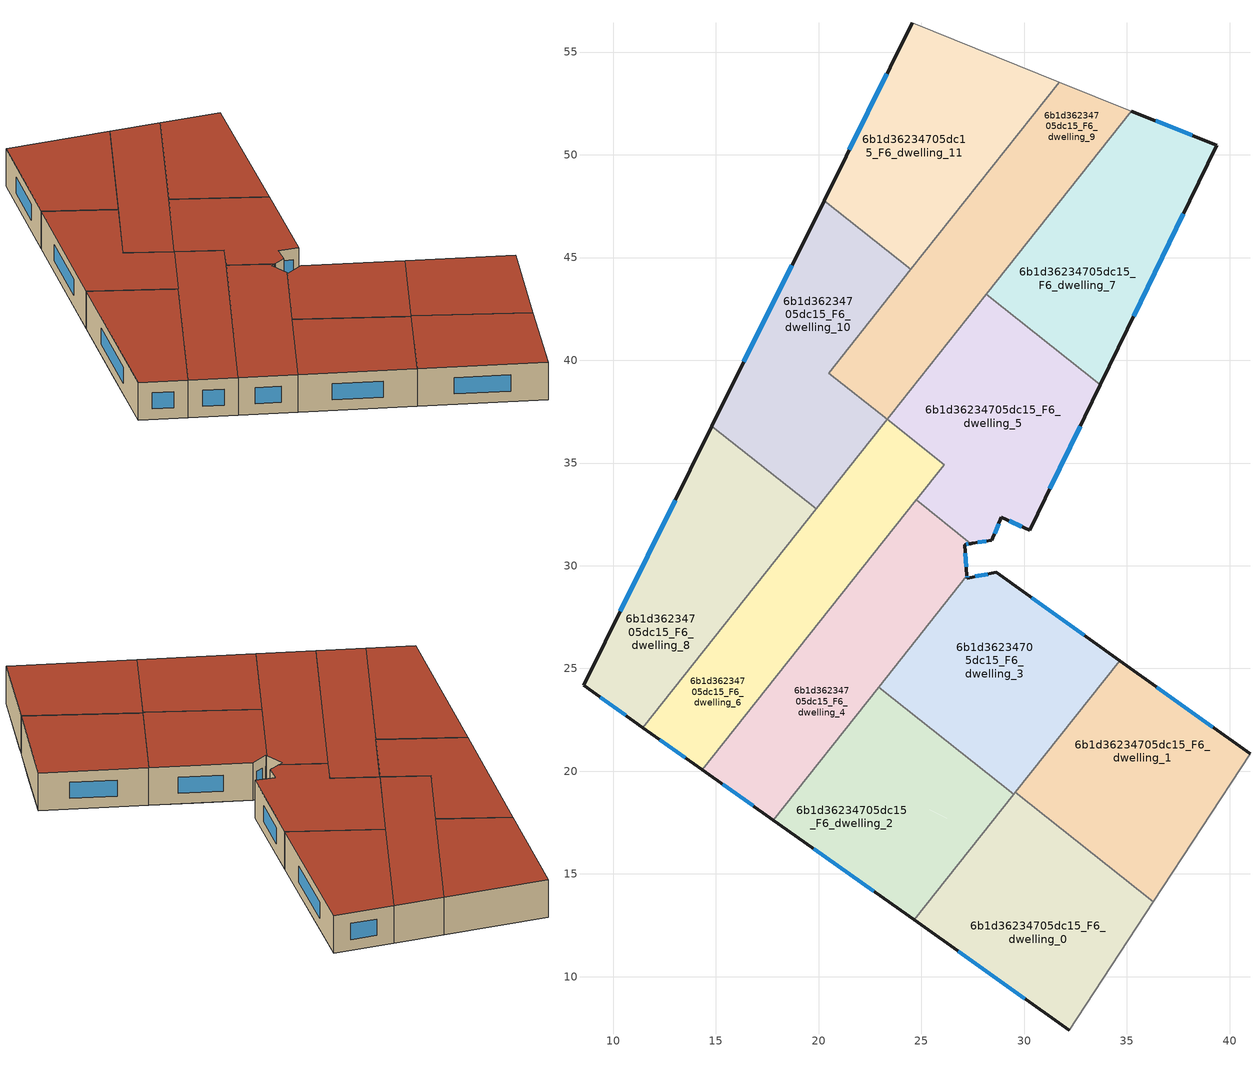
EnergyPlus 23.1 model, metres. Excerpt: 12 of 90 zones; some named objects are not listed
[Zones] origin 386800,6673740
6b1d36234705dc15_F6_dwelling_0
 floor to 6b1d36234705dc15_F5_dwelling_1 (EU_floor_Construction): 35.83,12.95 32.19,7.4 24.65,12.76 27.91,16.88 z18
 floor to 6b1d36234705dc15_F5_dwelling_4 (EU_floor_Construction): 36.29,13.65 35.83,12.95 27.91,16.88 29.57,18.97 z18
 wall outside (EU_wall_Construction): 24.65,12.76 32.19,7.4 z18:21
 wall to 6b1d36234705dc15_F6_dwelling_1 (EU_wall_Construction): 36.29,13.65 29.57,18.97 z18:21
 wall adiabatic (EU_wall_Construction): 32.19,7.4 36.29,13.65 z18:21
 wall to 6b1d36234705dc15_F6_dwelling_2 (EU_wall_Construction): 29.49,18.88 24.65,12.76 z18:21
 wall to 6b1d36234705dc15_F6_dwelling_3 (EU_wall_Construction): 29.57,18.97 29.49,18.88 z18:21
 window (EU_Window_Construction): 26.8,11.23 30.04,8.93 z18.86:20.14
 roof outside (EU_roof_Construction): 32.19,7.4 36.29,13.65 29.57,18.97 24.65,12.76 z21
6b1d36234705dc15_F6_dwelling_1
 floor to 6b1d36234705dc15_F5_dwelling_4 (EU_floor_Construction): 38.18,16.55 36.29,13.65 29.57,18.97 30.62,20.3 z18
 floor to 6b1d36234705dc15_F5_dwelling_7 (EU_floor_Construction): 40.99,20.84 38.18,16.55 30.62,20.3 34.65,25.38 z18
 wall outside (EU_wall_Construction): 40.99,20.84 34.65,25.38 z18:21
 wall adiabatic (EU_wall_Construction): 36.29,13.65 40.99,20.84 z18:21
 wall to 6b1d36234705dc15_F6_dwelling_3 (EU_wall_Construction): 34.65,25.38 29.57,18.97 z18:21
 window (EU_Window_Construction): 39.18,22.14 36.46,24.09 z18.86:20.14
 roof outside (EU_roof_Construction): 36.29,13.65 40.99,20.84 34.65,25.38 29.57,18.97 z21
6b1d36234705dc15_F6_dwelling_10
 floor to 6b1d36234705dc15_F5_dwelling_8 (EU_floor_Construction): 24.19,44.04 20.49,39.37 23.33,37.12 22.5,36.08 16.05,39.28 19.55,46.34 z18
 floor to 6b1d36234705dc15_F5_dwelling_10 (EU_floor_Construction): 24.49,44.42 24.19,44.04 19.55,46.34 20.26,47.77 z18
 floor to 6b1d36234705dc15_F5_dwelling_6 (EU_floor_Construction): 22.5,36.08 19.87,32.76 14.8,36.78 16.05,39.28 z18
 wall outside (EU_wall_Construction): 20.26,47.77 14.8,36.78 z18:21
 wall to 6b1d36234705dc15_F6_dwelling_8 (EU_wall_Construction): 14.8,36.78 19.88,32.76 z18:21
 wall to 6b1d36234705dc15_F6_dwelling_11 (EU_wall_Construction): 24.49,44.42 20.26,47.77 z18:21
 wall to 6b1d36234705dc15_F6_dwelling_9 (EU_wall_Construction): 23.33,37.13 20.49,39.37 24.49,44.42 z18:21
 wall to 6b1d36234705dc15_F6_dwelling_6 (EU_wall_Construction): 19.88,32.76 23.14,36.88 23.33,37.12 z18:21
 window (EU_Window_Construction): 18.7,44.63 16.36,39.92 z18.86:20.14
 roof outside (EU_roof_Construction): 23.33,37.12 20.49,39.37 24.49,44.42 20.26,47.77 14.8,36.78 19.88,32.76 z21
6b1d36234705dc15_F6_dwelling_11
 floor to 6b1d36234705dc15_F5_dwelling_10 (EU_floor_Construction): 29.68,54.36 25.19,45.31 24.49,44.42 20.26,47.77 24.55,56.42 z18
 floor to 6b1d36234705dc15_F5_dwelling_12 (EU_floor_Construction): 31.71,53.54 25.19,45.31 29.68,54.36 z18
 wall outside (EU_wall_Construction): 24.55,56.42 20.26,47.77 z18:21
 wall adiabatic (EU_wall_Construction): 31.72,53.54 24.55,56.42 z18:21
 wall to 6b1d36234705dc15_F6_dwelling_9 (EU_wall_Construction): 24.49,44.42 31.72,53.54 z18:21
 window (EU_Window_Construction): 23.32,53.95 21.49,50.24 z18.86:20.14
 roof outside (EU_roof_Construction): 24.49,44.42 31.72,53.54 24.55,56.42 20.26,47.77 z21
6b1d36234705dc15_F6_dwelling_2
 floor to 6b1d36234705dc15_F5_dwelling_2 (EU_floor_Construction): 24.46,22.86 22.77,19.44 25.68,17.99 23.49,13.58 17.8,17.62 22.92,24.08 z18
 floor to 6b1d36234705dc15_F5_dwelling_1 (EU_floor_Construction): 27.91,16.88 24.65,12.76 23.49,13.58 25.68,17.99 z18
 floor to 6b1d36234705dc15_F5_dwelling_4 (EU_floor_Construction): 29.49,18.88 27.91,16.88 22.88,19.38 24.56,22.78 z18
 floor to 6b1d36234705dc15_F5_dwelling_3 (EU_floor_Construction): 24.56,22.78 22.88,19.38 22.77,19.44 24.46,22.86 z18
 wall outside (EU_wall_Construction): 17.8,17.62 24.65,12.76 z18:21
 wall to 6b1d36234705dc15_F6_dwelling_3 (EU_wall_Construction): 29.49,18.88 22.92,24.08 z18:21
 wall to 6b1d36234705dc15_F6_dwelling_4 (EU_wall_Construction): 22.92,24.08 17.8,17.62 z18:21
 window (EU_Window_Construction): 19.75,16.23 22.69,14.15 z18.86:20.14
 roof outside (EU_roof_Construction): 24.65,12.76 29.49,18.88 22.92,24.08 17.8,17.62 z21
6b1d36234705dc15_F6_dwelling_3
 floor to 6b1d36234705dc15_F5_dwelling_5 (EU_floor_Construction): 32.05,27.23 29.01,21.1 24.89,23.14 26.75,26.9 25.6,27.47 27.22,29.51 27.23,29.4 28.65,29.67 z18
 floor to 6b1d36234705dc15_F5_dwelling_7 (EU_floor_Construction): 34.65,25.38 30.62,20.3 29.01,21.1 32.05,27.23 z18
 floor to 6b1d36234705dc15_F5_dwelling_2 (EU_floor_Construction): 24.66,23.25 24.46,22.86 22.92,24.08 22.94,24.11 z18
 floor to 6b1d36234705dc15_F5_dwelling_3 (EU_floor_Construction): 26.64,26.95 24.56,22.78 24.46,22.86 24.66,23.25 22.94,24.11 25.6,27.47 z18
 floor to 6b1d36234705dc15_F5_dwelling_4 (EU_floor_Construction): 26.75,26.9 24.89,23.14 30.62,20.3 29.49,18.88 24.56,22.78 26.64,26.95 z18
 wall outside (EU_wall_Construction): 34.65,25.38 28.65,29.67 27.23,29.4 27.22,29.51 z18:21
 wall to 6b1d36234705dc15_F6_dwelling_4 (EU_wall_Construction): 27.22,29.51 22.92,24.08 z18:21
 window (EU_Window_Construction): 28.24,29.59 27.63,29.48 / 32.93,26.61 30.36,28.45 / 27.22,29.43 27.22,29.48 z18.86:20.14
 roof outside (EU_roof_Construction): 29.49,18.88 34.65,25.38 28.65,29.67 27.23,29.4 27.22,29.51 22.92,24.08 z21
6b1d36234705dc15_F6_dwelling_4
 floor to 6b1d36234705dc15_F5_dwelling_3 (EU_floor_Construction): 25.6,27.47 22.94,24.11 19.06,26.03 21.72,29.39 z18
 floor to 6b1d36234705dc15_F5_dwelling_2 (EU_floor_Construction): 22.94,24.11 22.92,24.08 17.8,17.62 15.97,18.91 19.42,25.86 z18
 floor to 6b1d36234705dc15_F5_dwelling_6 (EU_floor_Construction): 23.23,31.3 22.18,29.17 21.72,29.39 z18
 floor to 6b1d36234705dc15_F5_dwelling_0 (EU_floor_Construction): 19.42,25.86 15.97,18.91 14.34,20.07 19.06,26.03 z18
 floor to 6b1d36234705dc15_F5_dwelling_5 (EU_floor_Construction): 27.41,31.08 27.36,31.07 27.35,31.07 27.1,31.03 27.22,29.51 25.6,27.47 22.18,29.17 23.23,31.3 24.74,33.2 z18
 wall outside (EU_wall_Construction): 14.34,20.07 17.8,17.62 / 27.22,29.51 27.1,31.03 27.35,31.07 27.41,31.08 z18:21
 wall to 6b1d36234705dc15_F6_dwelling_5 (EU_wall_Construction): 27.41,31.08 24.74,33.2 z18:21
 wall to 6b1d36234705dc15_F6_dwelling_6 (EU_wall_Construction): 24.74,33.2 14.34,20.07 z18:21
 window (EU_Window_Construction): 15.33,19.37 16.81,18.32 / 27.17,31.04 27.28,31.06 / 27.19,29.95 27.14,30.6 z18.86:20.14
 roof outside (EU_roof_Construction): 17.8,17.62 27.22,29.51 27.1,31.03 27.35,31.07 27.41,31.08 24.74,33.2 14.34,20.07 z21
6b1d36234705dc15_F6_dwelling_5
 floor to 6b1d36234705dc15_F5_dwelling_9 (EU_floor_Construction): 32.04,40.14 33.71,38.82 30.46,32.13 25.74,34.47 26.11,34.93 23.77,36.78 24.96,39.18 27.5,42.39 z18
 floor to 6b1d36234705dc15_F5_dwelling_11 (EU_floor_Construction): 32.04,40.14 27.5,42.39 28.16,43.22 z18
 floor to 6b1d36234705dc15_F5_dwelling_5 (EU_floor_Construction): 30.46,32.13 30.27,31.72 28.89,32.37 28.43,31.24 27.41,31.08 24.74,33.2 24.76,33.23 25.74,34.47 z18
 floor to 6b1d36234705dc15_F5_dwelling_8 (EU_floor_Construction): 24.96,39.18 23.77,36.78 23.33,37.12 z18
 wall outside (EU_wall_Construction): 27.41,31.08 27.47,31.09 28.43,31.24 28.89,32.37 30.27,31.72 33.71,38.82 z18:21
 wall to 6b1d36234705dc15_F6_dwelling_7 (EU_wall_Construction): 33.71,38.82 28.16,43.22 z18:21
 wall to 6b1d36234705dc15_F6_dwelling_6 (EU_wall_Construction): 23.33,37.12 26.11,34.93 24.76,33.23 24.74,33.2 z18:21
 wall to 6b1d36234705dc15_F6_dwelling_9 (EU_wall_Construction): 28.16,43.22 23.53,37.37 23.33,37.13 z18:21
 window (EU_Window_Construction): 31.25,33.75 32.73,36.79 / 29.28,32.18 29.87,31.91 / 28.56,31.56 28.76,32.05 / 27.74,31.13 28.16,31.2 z18.86:20.14
 roof outside (EU_roof_Construction): 30.27,31.72 33.71,38.82 28.16,43.22 23.33,37.12 26.11,34.93 24.76,33.23 24.74,33.2 27.41,31.08 27.47,31.09 28.43,31.24 28.89,32.37 z21
6b1d36234705dc15_F6_dwelling_6
 floor to 6b1d36234705dc15_F5_dwelling_6 (EU_floor_Construction): 24.99,34.84 23.24,31.3 21.72,29.39 18.48,31 22.5,36.08 z18
 floor to 6b1d36234705dc15_F5_dwelling_0 (EU_floor_Construction): 19.06,26.03 14.34,20.07 11.45,22.13 15.82,27.64 z18
 floor to 6b1d36234705dc15_F5_dwelling_9 (EU_floor_Construction): 26.11,34.93 25.74,34.47 23.24,35.71 23.77,36.78 z18
 floor to 6b1d36234705dc15_F5_dwelling_3 (EU_floor_Construction): 21.72,29.39 19.06,26.03 15.82,27.64 18.48,31 z18
 floor to 6b1d36234705dc15_F5_dwelling_5 (EU_floor_Construction): 25.74,34.47 23.24,31.3 24.99,34.84 z18
 floor to 6b1d36234705dc15_F5_dwelling_8 (EU_floor_Construction): 23.77,36.78 23.24,35.71 22.5,36.08 23.33,37.12 z18
 wall outside (EU_wall_Construction): 11.45,22.13 14.34,20.07 z18:21
 wall to 6b1d36234705dc15_F6_dwelling_8 (EU_wall_Construction): 19.87,32.76 11.45,22.13 z18:21
 window (EU_Window_Construction): 12.27,21.54 13.51,20.66 z18.86:20.14
 roof outside (EU_roof_Construction): 14.34,20.07 26.11,34.93 23.33,37.12 11.45,22.13 z21
6b1d36234705dc15_F6_dwelling_7
 floor to 6b1d36234705dc15_F5_dwelling_11 (EU_floor_Construction): 37.36,46.33 33.9,39.21 32.04,40.14 28.16,43.22 32.53,48.73 z18
 floor to 6b1d36234705dc15_F5_dwelling_9 (EU_floor_Construction): 33.9,39.21 33.71,38.82 32.04,40.14 z18
 floor to 6b1d36234705dc15_F5_dwelling_12 (EU_floor_Construction): 39.37,50.47 37.36,46.33 32.53,48.73 35.22,52.13 z18
 wall outside (EU_wall_Construction): 33.71,38.82 39.37,50.47 35.22,52.13 z18:21
 wall to 6b1d36234705dc15_F6_dwelling_9 (EU_wall_Construction): 35.22,52.13 28.16,43.22 z18:21
 window (EU_Window_Construction): 35.33,42.15 37.75,47.14 / 38.18,50.94 36.41,51.66 z18.86:20.14
 roof outside (EU_roof_Construction): 33.71,38.82 39.37,50.47 35.22,52.13 28.16,43.22 z21
6b1d36234705dc15_F6_dwelling_8
 floor to 6b1d36234705dc15_F5_dwelling_3 (EU_floor_Construction): 18.48,31 15.82,27.64 11.37,29.85 13.23,33.6 z18
 floor to 6b1d36234705dc15_F5_dwelling_6 (EU_floor_Construction): 19.87,32.76 18.48,31 13.23,33.6 14.8,36.78 z18
 floor adiabatic (EU_floor_Construction): 15.82,27.64 11.45,22.13 8.55,24.18 11.37,29.85 z18
 wall outside (EU_wall_Construction): 14.8,36.78 8.55,24.18 11.45,22.13 z18:21
 window (EU_Window_Construction): 13.02,33.18 10.34,27.78 / 9.38,23.59 10.62,22.71 z18.86:20.14
 roof outside (EU_roof_Construction): 11.45,22.13 19.88,32.76 14.8,36.78 8.55,24.18 z21
6b1d36234705dc15_F6_dwelling_9
 floor to 6b1d36234705dc15_F5_dwelling_12 (EU_floor_Construction): 35.22,52.13 32.53,48.73 30.23,49.87 26.71,42.78 24.49,43.89 25.19,45.31 31.71,53.54 z18
 floor to 6b1d36234705dc15_F5_dwelling_8 (EU_floor_Construction): 26.74,42.77 24.96,39.18 23.53,37.37 23.33,37.13 20.49,39.37 24.19,44.04 z18
 floor to 6b1d36234705dc15_F5_dwelling_10 (EU_floor_Construction): 25.19,45.31 24.49,43.89 24.19,44.04 z18
 floor to 6b1d36234705dc15_F5_dwelling_11 (EU_floor_Construction): 32.53,48.73 27.5,42.39 26.71,42.78 30.23,49.87 z18
 floor to 6b1d36234705dc15_F5_dwelling_9 (EU_floor_Construction): 27.5,42.39 24.96,39.18 26.74,42.77 z18
 wall adiabatic (EU_wall_Construction): 35.22,52.13 31.72,53.54 z18:21
 roof outside (EU_roof_Construction): 23.53,37.37 35.22,52.13 31.72,53.54 20.49,39.37 23.33,37.13 z21
[Building]
EU S2 Campaign: North Axis=0; Terrain=City; Solar Distribution=FullExterior
[Site:Location]
Helsinki-Vantaa.AP: Latitude=60.317; Longitude=24.963; Time Zone=2; Elevation=54.6
[SizingPeriod:WeatherFileDays]
AnnualSizingPeriod: Begin Month=1; Begin Day of Month=1; End Month=12; End Day of Month=31; Day of Week for Start Day=Monday; Use Weather File Daylight Saving Period=No; Use Weather File Rain and Snow Indicators=No
[MATERIAL]
EU_InternalMass_Material: Roughness=MediumRough; Thickness=0.1; Conductivity=1; Density=1800; Specific Heat=900; Thermal Absorptance=0.9; Solar Absorptance=0.7; Visible Absorptance=0.7
[MATERIAL:NOMASS] Roughness=MediumRough; Thermal Absorptance=0.9; Solar Absorptance=0.7; Visible Absorptance=0.7
Name | Thermal Resistance
EU_wall_NoMass | 1.10183
EU_roof_NoMass; EU_floor_NoMass | 1.70606
[WINDOWMATERIAL:SIMPLEGLAZINGSYSTEM]
EU_Window_SimpleGlazing: UFactor=3.11035; Solar Heat Gain Coefficient=0.8; Visible Transmittance=0.8
[CONSTRUCTION]
EU_wall_Construction: EU_wall_NoMass
EU_roof_Construction: EU_roof_NoMass
EU_floor_Construction: EU_floor_NoMass
EU_Window_Construction: EU_Window_SimpleGlazing
EU_InternalMass_Construction: EU_InternalMass_Material
[ZONE] Type=1; Multiplier=1; Ceiling Height=autocalculate; Floor Area=autocalculate; Part of Total Floor Area=Yes
Name | Volume
6b1d36234705dc15_F6_dwelling_0 | 205.599
6b1d36234705dc15_F6_dwelling_1 | 205.603
6b1d36234705dc15_F6_dwelling_10 | 208.945
6b1d36234705dc15_F6_dwelling_11; 6b1d36234705dc15_F6_dwelling_8 | 205.62
6b1d36234705dc15_F6_dwelling_2 | 201.926
6b1d36234705dc15_F6_dwelling_3 | 201.935
6b1d36234705dc15_F6_dwelling_4 | 208.89
6b1d36234705dc15_F6_dwelling_5 | 211.212
6b1d36234705dc15_F6_dwelling_6 | 202.232
6b1d36234705dc15_F6_dwelling_7 | 207.435
6b1d36234705dc15_F6_dwelling_9 | 202.233
[INTERNALMASS] Construction=EU_InternalMass_Construction
Name | Zone or ZoneList | Surface Area
6b1d36234705dc15_F6_dwelling_0_EU_InternalMass | 6b1d36234705dc15_F6_dwelling_0 | 68.5339
6b1d36234705dc15_F6_dwelling_1_EU_InternalMass | 6b1d36234705dc15_F6_dwelling_1 | 68.5345
6b1d36234705dc15_F6_dwelling_2_EU_InternalMass | 6b1d36234705dc15_F6_dwelling_2 | 67.3103
6b1d36234705dc15_F6_dwelling_3_EU_InternalMass | 6b1d36234705dc15_F6_dwelling_3 | 67.312
6b1d36234705dc15_F6_dwelling_4_EU_InternalMass | 6b1d36234705dc15_F6_dwelling_4 | 69.6313
6b1d36234705dc15_F6_dwelling_5_EU_InternalMass | 6b1d36234705dc15_F6_dwelling_5 | 70.4025
6b1d36234705dc15_F6_dwelling_6_EU_InternalMass | 6b1d36234705dc15_F6_dwelling_6 | 67.4086
6b1d36234705dc15_F6_dwelling_7_EU_InternalMass | 6b1d36234705dc15_F6_dwelling_7 | 69.145
6b1d36234705dc15_F6_dwelling_8_EU_InternalMass | 6b1d36234705dc15_F6_dwelling_8 | 68.5362
6b1d36234705dc15_F6_dwelling_9_EU_InternalMass | 6b1d36234705dc15_F6_dwelling_9 | 67.4097
6b1d36234705dc15_F6_dwelling_10_EU_InternalMass | 6b1d36234705dc15_F6_dwelling_10 | 69.6482
6b1d36234705dc15_F6_dwelling_11_EU_InternalMass | 6b1d36234705dc15_F6_dwelling_11 | 68.5399
[OTHEREQUIPMENT] Fuel Type=Electricity; Design Level Calculation Method=Watts/Area; Power per Zone Floor Area=1; Fraction Latent=0; Fraction Radiant=0; Fraction Lost=0; Carbon Dioxide Generation Rate=0; EndUse Subcategory=EU_Step8_InternalGains
Name | Zone or ZoneList or Space or SpaceList | Schedule
EU_Step8_InternalGain_6b1d36234705dc15_F6_dwelling_0_f000 | 6b1d36234705dc15_F6_dwelling_0 | EU_Step8_GainSchedule_6b1d36234705dc15_F6_dwelling_0_f000
EU_Step8_InternalGain_6b1d36234705dc15_F6_dwelling_1_f000 | 6b1d36234705dc15_F6_dwelling_1 | EU_Step8_GainSchedule_6b1d36234705dc15_F6_dwelling_1_f000
EU_Step8_InternalGain_6b1d36234705dc15_F6_dwelling_2_f000 | 6b1d36234705dc15_F6_dwelling_2 | EU_Step8_GainSchedule_6b1d36234705dc15_F6_dwelling_2_f000
EU_Step8_InternalGain_6b1d36234705dc15_F6_dwelling_3_f000 | 6b1d36234705dc15_F6_dwelling_3 | EU_Step8_GainSchedule_6b1d36234705dc15_F6_dwelling_3_f000
EU_Step8_InternalGain_6b1d36234705dc15_F6_dwelling_4_f000 | 6b1d36234705dc15_F6_dwelling_4 | EU_Step8_GainSchedule_6b1d36234705dc15_F6_dwelling_4_f000
EU_Step8_InternalGain_6b1d36234705dc15_F6_dwelling_5_f000 | 6b1d36234705dc15_F6_dwelling_5 | EU_Step8_GainSchedule_6b1d36234705dc15_F6_dwelling_5_f000
EU_Step8_InternalGain_6b1d36234705dc15_F6_dwelling_6_f000 | 6b1d36234705dc15_F6_dwelling_6 | EU_Step8_GainSchedule_6b1d36234705dc15_F6_dwelling_6_f000
EU_Step8_InternalGain_6b1d36234705dc15_F6_dwelling_7_f000 | 6b1d36234705dc15_F6_dwelling_7 | EU_Step8_GainSchedule_6b1d36234705dc15_F6_dwelling_7_f000
EU_Step8_InternalGain_6b1d36234705dc15_F6_dwelling_8_f000 | 6b1d36234705dc15_F6_dwelling_8 | EU_Step8_GainSchedule_6b1d36234705dc15_F6_dwelling_8_f000
EU_Step8_InternalGain_6b1d36234705dc15_F6_dwelling_9_f000 | 6b1d36234705dc15_F6_dwelling_9 | EU_Step8_GainSchedule_6b1d36234705dc15_F6_dwelling_9_f000
EU_Step8_InternalGain_6b1d36234705dc15_F6_dwelling_10_f000 | 6b1d36234705dc15_F6_dwelling_10 | EU_Step8_GainSchedule_6b1d36234705dc15_F6_dwelling_10_f000
EU_Step8_InternalGain_6b1d36234705dc15_F6_dwelling_11_f000 | 6b1d36234705dc15_F6_dwelling_11 | EU_Step8_GainSchedule_6b1d36234705dc15_F6_dwelling_11_f000
[ZONEVENTILATION:DESIGNFLOWRATE] Schedule=EU_AlwaysOn; Design Flow Rate Calculation Method=AirChanges/Hour; Air Changes per Hour=0.756316; Ventilation Type=Natural; Fan Pressure Rise=0; Fan Total Efficiency=1; Constant Term Coefficient=1; Temperature Term Coefficient=0; Velocity Term Coefficient=0; Velocity Squared Term Coefficient=0; Minimum Indoor Temperature=-100; Maximum Indoor Temperature=100; Delta Temperature=-100; Minimum Outdoor Temperature=-100; Maximum Outdoor Temperature=100; Maximum Wind Speed=40
Name | Zone or ZoneList or Space or SpaceList
EU_ConstantAir_6b1d36234705dc15_F6_dwelling_0 | 6b1d36234705dc15_F6_dwelling_0
EU_ConstantAir_6b1d36234705dc15_F6_dwelling_1 | 6b1d36234705dc15_F6_dwelling_1
EU_ConstantAir_6b1d36234705dc15_F6_dwelling_2 | 6b1d36234705dc15_F6_dwelling_2
EU_ConstantAir_6b1d36234705dc15_F6_dwelling_3 | 6b1d36234705dc15_F6_dwelling_3
EU_ConstantAir_6b1d36234705dc15_F6_dwelling_4 | 6b1d36234705dc15_F6_dwelling_4
EU_ConstantAir_6b1d36234705dc15_F6_dwelling_5 | 6b1d36234705dc15_F6_dwelling_5
EU_ConstantAir_6b1d36234705dc15_F6_dwelling_6 | 6b1d36234705dc15_F6_dwelling_6
EU_ConstantAir_6b1d36234705dc15_F6_dwelling_7 | 6b1d36234705dc15_F6_dwelling_7
EU_ConstantAir_6b1d36234705dc15_F6_dwelling_8 | 6b1d36234705dc15_F6_dwelling_8
EU_ConstantAir_6b1d36234705dc15_F6_dwelling_9 | 6b1d36234705dc15_F6_dwelling_9
EU_ConstantAir_6b1d36234705dc15_F6_dwelling_10 | 6b1d36234705dc15_F6_dwelling_10
EU_ConstantAir_6b1d36234705dc15_F6_dwelling_11 | 6b1d36234705dc15_F6_dwelling_11
[HVACTEMPLATE:ZONE:IDEALLOADSAIRSYSTEM] System Availability Schedule=EU_AlwaysOn; Maximum Heating Supply Air Temperature=50; Minimum Cooling Supply Air Temperature=13; Maximum Heating Supply Air Humidity Ratio=0.0156; Minimum Cooling Supply Air Humidity Ratio=0.0077; Heating Limit=NoLimit; Cooling Limit=NoLimit; Heating Availability Schedule=EU_AlwaysOn; Cooling Availability Schedule=EU_CoolingOff; Dehumidification Control Type=ConstantSensibleHeatRatio; Cooling Sensible Heat Ratio=0.7; Dehumidification Setpoint=60; Humidification Control Type=None; Humidification Setpoint=30; Outdoor Air Method=None; Outdoor Air Flow Rate per Person=0.00944; Outdoor Air Flow Rate per Zone Floor Area=0; Outdoor Air Flow Rate per Zone=0; Demand Controlled Ventilation Type=None; Outdoor Air Economizer Type=NoEconomizer; Heat Recovery Type=None; Sensible Heat Recovery Effectiveness=0.7; Latent Heat Recovery Effectiveness=0.65
Name | Template Thermostat
6b1d36234705dc15_F6_dwelling_0 | EU_HeatOnly_6b1d36234705dc15_F6_dwelling_0
6b1d36234705dc15_F6_dwelling_1 | EU_HeatOnly_6b1d36234705dc15_F6_dwelling_1
6b1d36234705dc15_F6_dwelling_2 | EU_HeatOnly_6b1d36234705dc15_F6_dwelling_2
6b1d36234705dc15_F6_dwelling_3 | EU_HeatOnly_6b1d36234705dc15_F6_dwelling_3
6b1d36234705dc15_F6_dwelling_4 | EU_HeatOnly_6b1d36234705dc15_F6_dwelling_4
6b1d36234705dc15_F6_dwelling_5 | EU_HeatOnly_6b1d36234705dc15_F6_dwelling_5
6b1d36234705dc15_F6_dwelling_6 | EU_HeatOnly_6b1d36234705dc15_F6_dwelling_6
6b1d36234705dc15_F6_dwelling_7 | EU_HeatOnly_6b1d36234705dc15_F6_dwelling_7
6b1d36234705dc15_F6_dwelling_8 | EU_HeatOnly_6b1d36234705dc15_F6_dwelling_8
6b1d36234705dc15_F6_dwelling_9 | EU_HeatOnly_6b1d36234705dc15_F6_dwelling_9
6b1d36234705dc15_F6_dwelling_10 | EU_HeatOnly_6b1d36234705dc15_F6_dwelling_10
6b1d36234705dc15_F6_dwelling_11 | EU_HeatOnly_6b1d36234705dc15_F6_dwelling_11
[SIZING:ZONE] Zone Cooling Design Supply Air Temperature Input Method=SupplyAirTemperature; Zone Cooling Design Supply Air Temperature=13; Zone Heating Design Supply Air Temperature Input Method=SupplyAirTemperature; Zone Heating Design Supply Air Temperature=50; Zone Cooling Design Supply Air Humidity Ratio=0.008; Zone Heating Design Supply Air Humidity Ratio=0.008; Cooling Design Air Flow Method=DesignDay; Cooling Design Air Flow Rate=0; Cooling Minimum Air Flow per Zone Floor Area=0.000762; Cooling Minimum Air Flow=0; Cooling Minimum Air Flow Fraction=0.2; Heating Design Air Flow Method=DesignDay; Heating Design Air Flow Rate=0; Heating Maximum Air Flow per Zone Floor Area=0.002032; Heating Maximum Air Flow=0.141576; Heating Maximum Air Flow Fraction=0.3; Account for Dedicated Outdoor Air System=No; Dedicated Outdoor Air System Control Strategy=NeutralSupplyAir; Dedicated Outdoor Air Low Setpoint Temperature for Design=autosize; Dedicated Outdoor Air High Setpoint Temperature for Design=autosize; Zone Load Sizing Method=Sensible Load Only No Latent Load; Zone Latent Cooling Design Supply Air Humidity Ratio Input Method=HumidityRatioDifference; Zone Cooling Design Supply Air Humidity Ratio Difference=0.005; Zone Latent Heating Design Supply Air Humidity Ratio Input Method=HumidityRatioDifference; Zone Humidification Design Supply Air Humidity Ratio Difference=0.005
6b1d36234705dc15_F6_dwelling_0; 6b1d36234705dc15_F6_dwelling_1; 6b1d36234705dc15_F6_dwelling_2; 6b1d36234705dc15_F6_dwelling_3; 6b1d36234705dc15_F6_dwelling_4; 6b1d36234705dc15_F6_dwelling_5; 6b1d36234705dc15_F6_dwelling_6; 6b1d36234705dc15_F6_dwelling_7; 6b1d36234705dc15_F6_dwelling_8; 6b1d36234705dc15_F6_dwelling_9; 6b1d36234705dc15_F6_dwelling_10; 6b1d36234705dc15_F6_dwelling_11
[SCHEDULE:CONSTANT]
Name | Hourly Value
EU_AlwaysOn | 1
EU_CoolingOff | 0
[SCHEDULE:FILE] Column Number=1; Rows to Skip at Top=0; Number of Hours of Data=8760; Column Separator=Comma; Interpolate to Timestep=No; Minutes per Item=60; Adjust Schedule for Daylight Savings=Yes
Name | File
EU_Step8_GainSchedule_6b1d36234705dc15_F6_dwelling_0_f000 | ../../schedules/6b1d36234705dc15/6b1d36234705dc15_F6_dwelling_0_f000_gain.csv
EU_Step8_GainSchedule_6b1d36234705dc15_F6_dwelling_1_f000 | ../../schedules/6b1d36234705dc15/6b1d36234705dc15_F6_dwelling_1_f000_gain.csv
EU_Step8_GainSchedule_6b1d36234705dc15_F6_dwelling_2_f000 | ../../schedules/6b1d36234705dc15/6b1d36234705dc15_F6_dwelling_2_f000_gain.csv
EU_Step8_GainSchedule_6b1d36234705dc15_F6_dwelling_3_f000 | ../../schedules/6b1d36234705dc15/6b1d36234705dc15_F6_dwelling_3_f000_gain.csv
EU_Step8_GainSchedule_6b1d36234705dc15_F6_dwelling_4_f000 | ../../schedules/6b1d36234705dc15/6b1d36234705dc15_F6_dwelling_4_f000_gain.csv
EU_Step8_GainSchedule_6b1d36234705dc15_F6_dwelling_5_f000 | ../../schedules/6b1d36234705dc15/6b1d36234705dc15_F6_dwelling_5_f000_gain.csv
EU_Step8_GainSchedule_6b1d36234705dc15_F6_dwelling_6_f000 | ../../schedules/6b1d36234705dc15/6b1d36234705dc15_F6_dwelling_6_f000_gain.csv
EU_Step8_GainSchedule_6b1d36234705dc15_F6_dwelling_7_f000 | ../../schedules/6b1d36234705dc15/6b1d36234705dc15_F6_dwelling_7_f000_gain.csv
EU_Step8_GainSchedule_6b1d36234705dc15_F6_dwelling_8_f000 | ../../schedules/6b1d36234705dc15/6b1d36234705dc15_F6_dwelling_8_f000_gain.csv
EU_Step8_GainSchedule_6b1d36234705dc15_F6_dwelling_9_f000 | ../../schedules/6b1d36234705dc15/6b1d36234705dc15_F6_dwelling_9_f000_gain.csv
EU_Step8_GainSchedule_6b1d36234705dc15_F6_dwelling_10_f000 | ../../schedules/6b1d36234705dc15/6b1d36234705dc15_F6_dwelling_10_f000_gain.csv
EU_Step8_GainSchedule_6b1d36234705dc15_F6_dwelling_11_f000 | ../../schedules/6b1d36234705dc15/6b1d36234705dc15_F6_dwelling_11_f000_gain.csv
